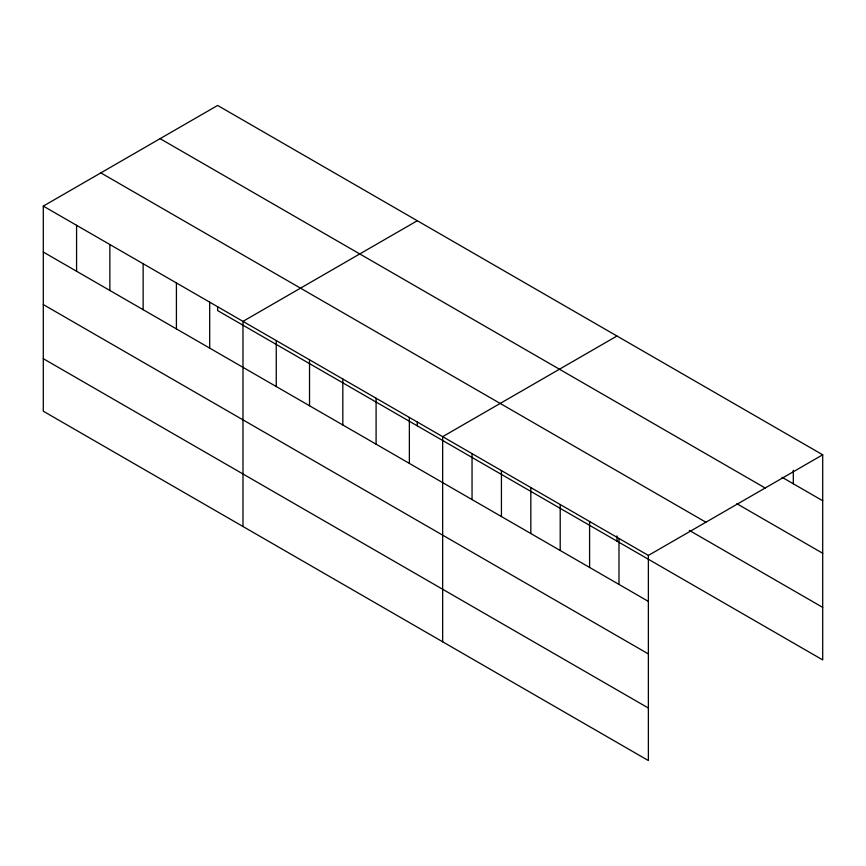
<?xml version="1.0" encoding="UTF-8"?>
<svg xmlns="http://www.w3.org/2000/svg" width="866" height="866" viewBox="0 0 866 866"><rect width="100%" height="100%" fill="white"/><g stroke="black" fill="none" stroke-linecap="round" stroke-linejoin="round"><path stroke-width="1.3" d="M43.3 206.097L648.374 555.431L648.374 760.554L43.3 411.209L43.3 206.097L217.626 105.446L822.7 454.791L822.7 659.903L217.626 310.569L217.626 306.629M417.293 220.733L242.978 321.373L242.978 526.496M616.971 336.008L442.656 436.659L442.656 641.782M648.374 555.431L822.7 454.791M782.009 477.253L822.7 500.743M160.091 138.657L765.176 488.002M736.793 503.676L822.7 553.266M100.824 172.875L705.909 522.22M689.314 530.382L822.7 607.38M43.3 252.049L648.374 601.394M43.3 304.572L648.374 653.917M43.3 358.686L648.374 708.031M793.31 470.26L793.31 483.78M618.984 538.468L618.984 584.42M616.971 535.881L616.971 541.131M589.594 521.494L589.594 567.457M560.205 504.532L560.205 550.484M530.826 487.558L530.826 533.521M501.436 470.595L501.436 516.547M472.046 453.622L472.046 499.585M417.293 421.915L417.293 425.856M409.369 417.444L409.369 463.397M376.093 398.23L376.093 444.182M342.817 379.016L342.817 424.979M309.53 359.801L309.53 405.764M276.254 340.587L276.254 386.55M209.702 302.158L209.702 348.121M176.415 282.944L176.415 328.907M143.139 263.729L143.139 309.692M109.863 244.515L109.863 290.478M76.576 225.301L76.576 271.264"/></g></svg>
